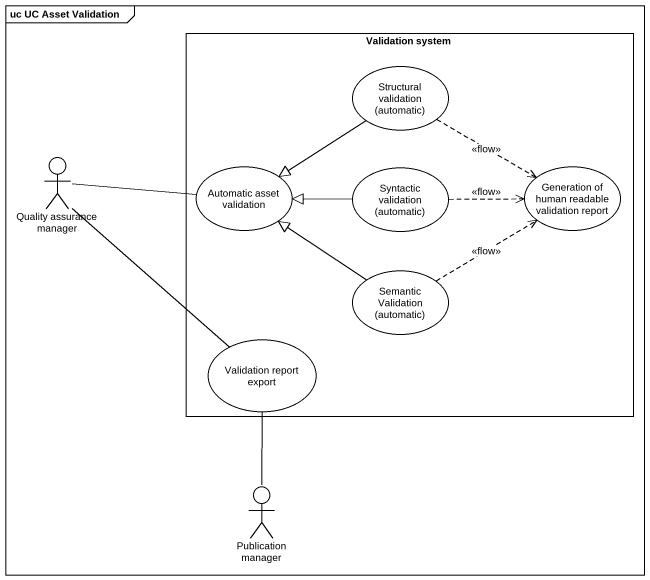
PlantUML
@startuml
mainframe uc UC Asset Validation
rectangle "Validation system" as Validation_system {
  usecase "Structural validation (automatic)" as Structural_validation
  usecase "Automatic asset validation" as Automatic_asset_validation
  usecase "Syntactic validation (automatic)" as Syntactic_validation
  usecase "Generation of human readable validation report" as Generation_of_human
  usecase "Semantic Validation (automatic)" as Semantic_Validation
  usecase "Validation report export" as Validation_report_export
}
actor "Quality assurance manager" as Quality_assurance_manager
actor "Publication manager" as Publication_manager
Structural_validation --|> Automatic_asset_validation
Structural_validation .right.> Generation_of_human : <<flow>>
Quality_assurance_manager -right- Automatic_asset_validation
Quality_assurance_manager -- Validation_report_export
Syntactic_validation -left-|> Automatic_asset_validation
Syntactic_validation .right.> Generation_of_human : <<flow>>
Semantic_Validation -up-|> Automatic_asset_validation
Semantic_Validation .up.> Generation_of_human : <<flow>>
Publication_manager -up- Validation_report_export
@enduml
